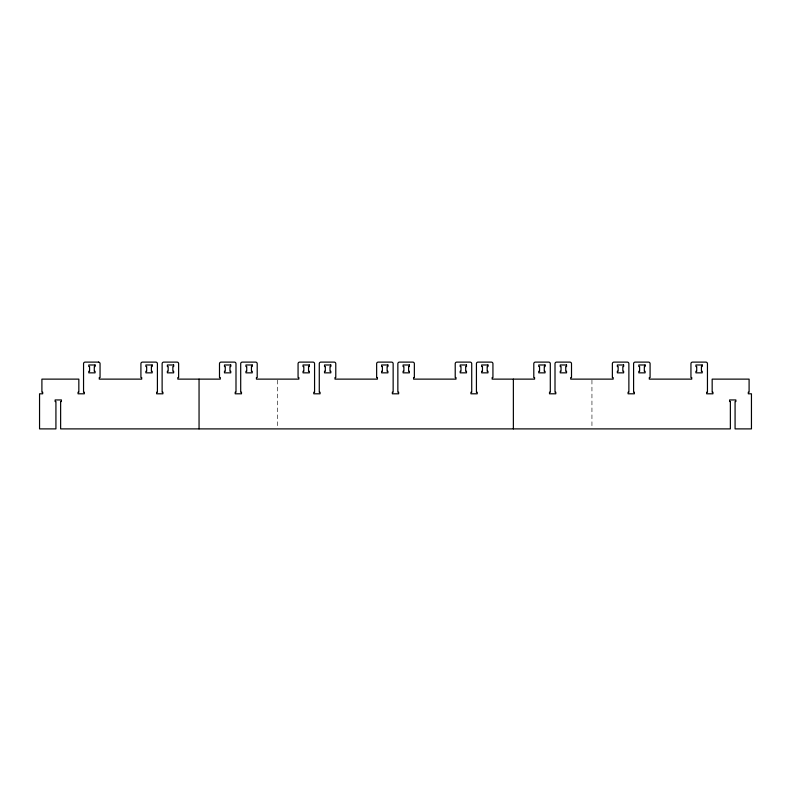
<?xml version="1.0" encoding="UTF-8"?>
<svg xmlns="http://www.w3.org/2000/svg" width="791" height="791" viewBox="0 0 791 791"><rect width="100%" height="100%" fill="white"/><g stroke="black" fill="none" stroke-linecap="round" stroke-linejoin="round"><path stroke-width="0.59" stroke-dasharray="3.96 2.97" d="M591.945 380.164L591.945 425.785M277.631 380.164L277.631 425.785"/><path stroke-width="1.19" d="M513.369 379.126L513.369 428.89M199.055 379.126L199.055 428.89M98.48 362.11L85.121 362.11A1.572 1.572 0 0 0 83.549 363.672L83.549 392.227L84.34 392.227L84.34 393.799L78.052 393.799L78.052 392.227L78.833 392.227L78.833 379.126L41.903 379.126L41.903 392.227L42.694 392.227L42.694 393.799L39.55 393.799L39.55 428.89L55.924 428.89L55.924 401.521L55.133 401.521L55.133 399.949L61.421 399.949L61.421 401.521L60.63 401.521L60.63 428.89L730.37 428.89L730.37 401.521L729.579 401.521L729.579 399.949L735.867 399.949L735.867 401.521L735.076 401.521L735.076 428.89L751.45 428.89L751.45 393.799L748.306 393.799L748.306 392.227L749.097 392.227L749.097 379.126L712.167 379.126L712.167 392.227L712.948 392.227L712.948 393.799L706.66 393.799L706.66 392.227L707.451 392.227L707.451 363.672A1.572 1.572 0 0 0 705.879 362.11L692.52 362.11A1.572 1.572 0 0 0 690.948 363.672L690.948 377.554L691.73 377.554L691.73 379.126L649.302 379.126L649.302 377.554L650.083 377.554L650.083 363.672A1.572 1.572 0 0 0 648.511 362.11L635.153 362.11A1.572 1.572 0 0 0 633.591 363.672L633.591 392.227L634.372 392.227L634.372 393.799L628.084 393.799L628.084 392.227L628.875 392.227L628.875 363.672A1.572 1.572 0 0 0 627.303 362.11L613.945 362.11A1.572 1.572 0 0 0 612.372 363.672L612.372 377.554L613.154 377.554L613.154 379.126L570.726 379.126L570.726 377.554L571.507 377.554L571.507 363.672A1.572 1.572 0 0 0 569.935 362.11L556.577 362.11A1.572 1.572 0 0 0 555.005 363.672L555.005 392.227L555.796 392.227L555.796 393.799L549.508 393.799L549.508 392.227L550.299 392.227L550.299 363.672A1.572 1.572 0 0 0 548.727 362.11L535.369 362.11A1.572 1.572 0 0 0 533.796 363.672L533.796 377.554L534.578 377.554L534.578 379.126L492.15 379.126L492.15 377.554L492.931 377.554L492.931 363.672A1.572 1.572 0 0 0 491.359 362.11L478.001 362.11A1.572 1.572 0 0 0 476.429 363.672L476.429 392.227L477.22 392.227L477.22 393.799L470.932 393.799L470.932 392.227L471.723 392.227L471.723 363.672A1.572 1.572 0 0 0 470.151 362.11L456.793 362.11A1.572 1.572 0 0 0 455.22 363.672L455.22 377.554L456.002 377.554L456.002 379.126L413.574 379.126L413.574 377.554L414.355 377.554L414.355 363.672A1.572 1.572 0 0 0 412.783 362.11L399.425 362.11A1.572 1.572 0 0 0 397.853 363.672L397.853 392.227L398.644 392.227L398.644 393.799L392.356 393.799L392.356 392.227L393.147 392.227L393.147 363.672A1.572 1.572 0 0 0 391.575 362.11L378.217 362.11A1.572 1.572 0 0 0 376.645 363.672L376.645 377.554L377.426 377.554L377.426 379.126L334.998 379.126L334.998 377.554L335.78 377.554L335.78 363.672A1.572 1.572 0 0 0 334.207 362.11L320.849 362.11A1.572 1.572 0 0 0 319.277 363.672L319.277 392.227L320.068 392.227L320.068 393.799L313.78 393.799L313.78 392.227L314.571 392.227L314.571 363.672A1.572 1.572 0 0 0 312.999 362.11L299.641 362.11A1.572 1.572 0 0 0 298.069 363.672L298.069 377.554L298.85 377.554L298.85 379.126L256.422 379.126L256.422 377.554L257.204 377.554L257.204 363.672A1.572 1.572 0 0 0 255.631 362.11L242.273 362.11A1.572 1.572 0 0 0 240.701 363.672L240.701 392.227L241.492 392.227L241.492 393.799L235.204 393.799L235.204 392.227L235.995 392.227L235.995 363.672A1.572 1.572 0 0 0 234.423 362.11L221.065 362.11A1.572 1.572 0 0 0 219.493 363.672L219.493 377.554L220.274 377.554L220.274 379.126L177.846 379.126L177.846 377.554L178.628 377.554L178.628 363.672A1.572 1.572 0 0 0 177.055 362.11L163.697 362.11A1.572 1.572 0 0 0 162.125 363.672L162.125 392.227L162.916 392.227L162.916 393.799L156.628 393.799L156.628 392.227L157.409 392.227L157.409 363.672A1.572 1.572 0 0 0 155.847 362.11L142.489 362.11A1.572 1.572 0 0 0 140.917 363.672L140.917 377.554L141.698 377.554L141.698 379.126L99.271 379.126L99.271 377.554L100.052 377.554L100.052 363.672A1.572 1.572 0 0 0 98.48 362.11M95.078 364.987L88.79 364.987L88.79 366.559L89.581 366.559L89.581 371.276L88.79 371.276L88.79 372.848L95.078 372.848L95.078 371.276L94.287 371.276L94.287 366.559L95.078 366.559L95.078 364.987M152.179 364.987L145.89 364.987L145.89 366.559L146.671 366.559L146.671 371.276L145.89 371.276L145.89 372.848L152.179 372.848L152.179 371.276L151.388 371.276L151.388 366.559L152.179 366.559L152.179 364.987M173.654 364.987L167.366 364.987L167.366 366.559L168.157 366.559L168.157 371.276L167.366 371.276L167.366 372.848L173.654 372.848L173.654 371.276L172.863 371.276L172.863 366.559L173.654 366.559L173.654 364.987M230.754 364.987L224.466 364.987L224.466 366.559L225.247 366.559L225.247 371.276L224.466 371.276L224.466 372.848L230.754 372.848L230.754 371.276L229.963 371.276L229.963 366.559L230.754 366.559L230.754 364.987M252.23 364.987L245.942 364.987L245.942 366.559L246.733 366.559L246.733 371.276L245.942 371.276L245.942 372.848L252.23 372.848L252.23 371.276L251.439 371.276L251.439 366.559L252.23 366.559L252.23 364.987M309.33 364.987L303.042 364.987L303.042 366.559L303.823 366.559L303.823 371.276L303.042 371.276L303.042 372.848L309.33 372.848L309.33 371.276L308.539 371.276L308.539 366.559L309.33 366.559L309.33 364.987M330.806 364.987L324.518 364.987L324.518 366.559L325.309 366.559L325.309 371.276L324.518 371.276L324.518 372.848L330.806 372.848L330.806 371.276L330.015 371.276L330.015 366.559L330.806 366.559L330.806 364.987M387.906 364.987L381.618 364.987L381.618 366.559L382.399 366.559L382.399 371.276L381.618 371.276L381.618 372.848L387.906 372.848L387.906 371.276L387.115 371.276L387.115 366.559L387.906 366.559L387.906 364.987M409.382 364.987L403.094 364.987L403.094 366.559L403.885 366.559L403.885 371.276L403.094 371.276L403.094 372.848L409.382 372.848L409.382 371.276L408.601 371.276L408.601 366.559L409.382 366.559L409.382 364.987M466.482 364.987L460.194 364.987L460.194 366.559L460.985 366.559L460.985 371.276L460.194 371.276L460.194 372.848L466.482 372.848L466.482 371.276L465.691 371.276L465.691 366.559L466.482 366.559L466.482 364.987M487.958 364.987L481.67 364.987L481.67 366.559L482.461 366.559L482.461 371.276L481.67 371.276L481.67 372.848L487.958 372.848L487.958 371.276L487.177 371.276L487.177 366.559L487.958 366.559L487.958 364.987M545.058 364.987L538.77 364.987L538.77 366.559L539.561 366.559L539.561 371.276L538.77 371.276L538.77 372.848L545.058 372.848L545.058 371.276L544.267 371.276L544.267 366.559L545.058 366.559L545.058 364.987M566.534 364.987L560.246 364.987L560.246 366.559L561.037 366.559L561.037 371.276L560.246 371.276L560.246 372.848L566.534 372.848L566.534 371.276L565.753 371.276L565.753 366.559L566.534 366.559L566.534 364.987M623.634 364.987L617.346 364.987L617.346 366.559L618.137 366.559L618.137 371.276L617.346 371.276L617.346 372.848L623.634 372.848L623.634 371.276L622.843 371.276L622.843 366.559L623.634 366.559L623.634 364.987M645.11 364.987L638.821 364.987L638.821 366.559L639.612 366.559L639.612 371.276L638.821 371.276L638.821 372.848L645.11 372.848L645.11 371.276L644.329 371.276L644.329 366.559L645.11 366.559L645.11 364.987M702.21 364.987L695.922 364.987L695.922 366.559L696.713 366.559L696.713 371.276L695.922 371.276L695.922 372.848L702.21 372.848L702.21 371.276L701.419 371.276L701.419 366.559L702.21 366.559L702.21 364.987"/></g></svg>
